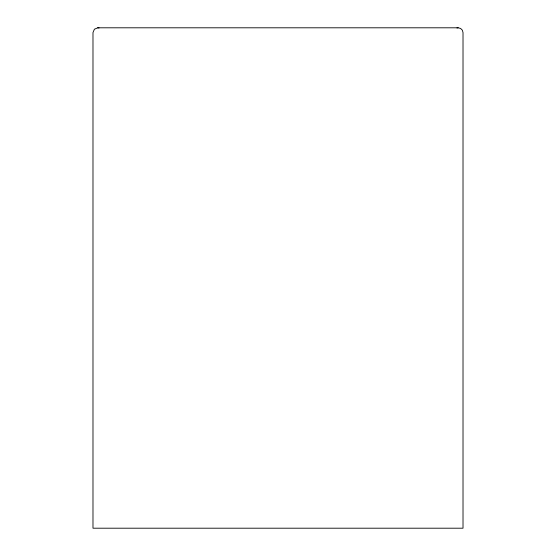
<?xml version="1.0" encoding="UTF-8"?>
<svg xmlns="http://www.w3.org/2000/svg" width="556" height="556" viewBox="0 0 556 556"><rect width="100%" height="100%" fill="white"/><g stroke="black" fill="none" stroke-linecap="round" stroke-linejoin="round"><path stroke-width="0.83" d="M97.821 27.8L94.402 29.204L92.984 32.595L92.984 528.2L463.016 528.2L463.016 32.595L462.363 30.198L460.597 28.439L458.179 27.8L97.821 27.8L99.072 27.96M456.928 27.96L458.179 27.8"/></g></svg>
